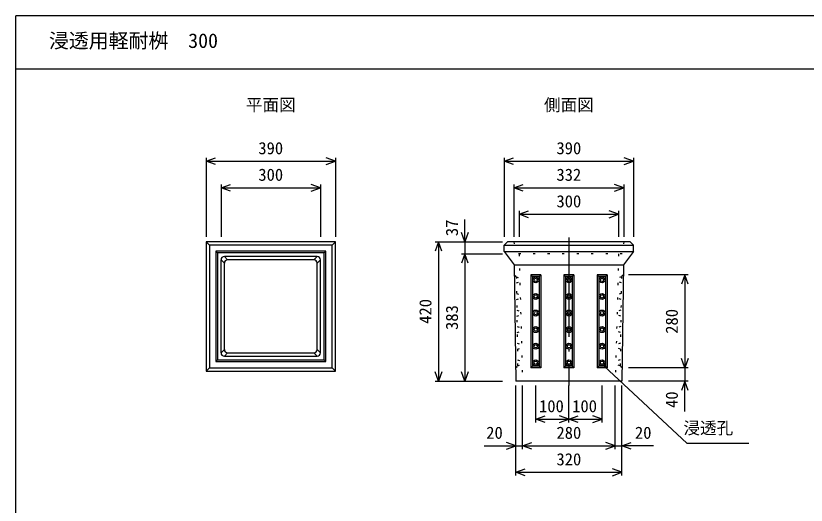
# Model space of a CAD drawing. Units: millimetres, scale not verified. Extents: x 12 to 21012, y 0 to 14850.
# Drawn here: x 2262 to 4646, y 11658 to 13133 of the extents above; entities that cross this region are included whole.
import ezdxf
from ezdxf.enums import TextEntityAlignment as Align

# ---------------------------------------------------------------- set-up
doc = ezdxf.new("R2010")
doc.units = ezdxf.units.MM
doc.header["$LTSCALE"] = 25
doc.linetypes.add('DOTTED', pattern=[1.75, 0.25, -1.5])
doc.linetypes.add('LONG_DASHED_DOTTED', pattern=[15.25, 12, -1.5, 0.25, -1.5])
for name, color, linetype, lineweight in [('CENTER', 7, 'LONG_DASHED_DOTTED', 25), ('DIM', 7, 'Continuous', 25), ('OUTLINE', 3, 'Continuous', 25), ('OUTLINE2', 4, 'DOTTED', 25), ('TXT', 7, 'Continuous', 25)]:
    doc.layers.add(name, color=color, linetype=linetype, lineweight=lineweight)
doc.styles.add('ＭＳ ゴシック', font='')
doc.styles.get('ＭＳ ゴシック').set_extended_font_data('MS Gothic')

msp = doc.modelspace()

# ---------------------------------------------------------------- linework, layer by layer
at = {"layer": 'CENTER'}
msp.add_line((3930.65, 12464.86), (3930.65, 12018.74), dxfattribs=at)
at = {"layer": 'DIM'}
for p, q in [((2836.47, 12694.45), (2864.66, 12704.71)), ((2836.47, 12704.45), (2836.47, 12466.95)), ((2836.47, 12694.45), (3226.47, 12694.45)), ((2864.66, 12684.19), (2836.47, 12694.45)), ((3226.47, 12694.45), (3198.28, 12704.71)), ((3198.28, 12684.19), (3226.47, 12694.45)), ((3226.47, 12704.45), (3226.47, 12466.95)), ((3735.65, 12694.45), (3763.84, 12704.71)), ((3735.65, 12704.45), (3735.65, 12466.95)), ((3735.65, 12694.45), (4125.65, 12694.45)), ((3763.84, 12684.19), (3735.65, 12694.45)), ((4125.65, 12694.45), (4097.46, 12704.71)), ((4097.46, 12684.19), (4125.65, 12694.45)), ((4125.65, 12704.45), (4125.65, 12466.95)), ((2881.47, 12614.45), (2909.66, 12624.71)), ((2881.47, 12624.45), (2881.47, 12466.95)), ((2881.47, 12614.45), (3181.47, 12614.45)), ((2909.66, 12604.19), (2881.47, 12614.45)), ((3181.47, 12614.45), (3153.28, 12624.71)), ((3153.28, 12604.19), (3181.47, 12614.45)), ((3181.47, 12624.45), (3181.47, 12466.95)), ((3764.65, 12614.45), (3792.84, 12624.71)), ((3764.65, 12624.45), (3764.65, 12466.95)), ((3764.65, 12614.45), (4096.65, 12614.45)), ((3792.84, 12604.19), (3764.65, 12614.45)), ((4096.65, 12614.45), (4068.46, 12624.71)), ((4068.46, 12604.19), (4096.65, 12614.45)), ((4096.65, 12624.45), (4096.65, 12466.95)), ((3780.65, 12534.45), (3808.84, 12544.71)), ((3780.65, 12544.45), (3780.65, 12466.95)), ((4080.65, 12534.45), (4052.46, 12544.71)), ((4080.65, 12544.45), (4080.65, 12466.95)), ((3617.12, 12451.95), (3617.12, 12518.98)), ((3780.65, 12534.45), (4080.65, 12534.45)), ((3808.84, 12524.19), (3780.65, 12534.45)), ((4052.46, 12524.19), (4080.65, 12534.45)), ((3617.12, 12451.95), (3606.86, 12480.14)), ((3627.38, 12480.14), (3617.12, 12451.95)), ((3537.12, 12451.95), (3526.86, 12423.76)), ((3527.12, 12451.95), (3730.65, 12451.95)), ((3537.12, 12451.95), (3537.12, 12031.95)), ((3547.38, 12423.76), (3537.12, 12451.95)), ((3617.12, 12451.95), (3617.12, 12414.95)), ((3617.12, 12414.95), (3606.86, 12386.76)), ((3607.12, 12414.95), (3730.65, 12414.95)), ((3617.12, 12414.95), (3617.12, 12031.95)), ((3627.38, 12386.76), (3617.12, 12414.95)), ((4290.21, 12351.95), (4110.21, 12351.95)), ((4280.21, 12351.95), (4269.94, 12323.76)), ((4280.21, 12351.95), (4280.21, 12071.95)), ((4290.47, 12323.76), (4280.21, 12351.95)), ((4280.21, 12071.95), (4269.94, 12100.14)), ((4290.47, 12100.14), (4280.21, 12071.95)), ((4290.21, 12071.95), (4110.21, 12071.95)), ((4280.21, 12071.95), (4280.21, 12031.95)), ((3537.12, 12031.95), (3526.86, 12060.14)), ((3547.38, 12060.14), (3537.12, 12031.95)), ((3617.12, 12031.95), (3606.86, 12060.14)), ((3627.38, 12060.14), (3617.12, 12031.95)), ((3527.12, 12031.95), (3730.65, 12031.95)), ((3770.65, 11746.95), (3770.65, 12018.74)), ((3790.65, 11826.95), (3790.65, 12018.74)), ((3830.65, 11906.95), (3830.65, 12018.74)), ((3930.65, 11906.95), (3930.65, 12018.74)), ((4030.65, 11906.95), (4030.65, 12018.74)), ((4070.65, 11826.95), (4070.65, 12018.74)), ((4090.65, 11746.95), (4090.65, 12018.74)), ((4290.21, 12031.95), (4110.21, 12031.95)), ((4280.21, 12031.95), (4269.94, 12003.76)), ((4280.21, 11940.62), (4280.21, 12031.95)), ((4290.47, 12003.76), (4280.21, 12031.95)), ((3830.65, 11916.95), (3858.84, 11927.21)), ((3930.65, 11916.95), (3902.46, 11927.21)), ((3930.65, 11916.95), (3958.84, 11927.21)), ((4030.65, 11916.95), (4002.46, 11927.21)), ((3830.65, 11916.95), (3930.65, 11916.95)), ((3858.84, 11906.69), (3830.65, 11916.95)), ((3902.46, 11906.69), (3930.65, 11916.95)), ((3930.65, 11916.95), (4030.65, 11916.95)), ((3958.84, 11906.69), (3930.65, 11916.95)), ((4002.46, 11906.69), (4030.65, 11916.95)), ((3674.97, 11836.95), (3770.65, 11836.95)), ((3770.65, 11836.95), (3742.46, 11847.21)), ((3742.46, 11826.69), (3770.65, 11836.95)), ((3770.65, 11836.95), (3790.65, 11836.95)), ((3790.65, 11836.95), (3818.84, 11847.21)), ((3790.65, 11836.95), (4070.65, 11836.95)), ((3818.84, 11826.69), (3790.65, 11836.95)), ((4070.65, 11836.95), (4042.46, 11847.21)), ((4042.46, 11826.69), (4070.65, 11836.95)), ((4070.65, 11836.95), (4090.65, 11836.95)), ((4090.65, 11836.95), (4118.84, 11847.21)), ((4186.34, 11836.95), (4090.65, 11836.95)), ((4118.84, 11826.69), (4090.65, 11836.95)), ((3770.65, 11756.95), (3798.84, 11767.21)), ((3770.65, 11756.95), (4090.65, 11756.95)), ((3798.84, 11746.69), (3770.65, 11756.95)), ((4090.65, 11756.95), (4062.46, 11767.21)), ((4062.46, 11746.69), (4090.65, 11756.95))]:
    msp.add_line(p, q, dxfattribs=at)
at = {"layer": 'OUTLINE'}
for p, q in [((3226.47, 12451.95), (2836.47, 12451.95)), ((2836.47, 12451.95), (2836.47, 12061.95)), ((2836.47, 12451.95), (2846.47, 12441.95)), ((3216.47, 12441.95), (3226.47, 12451.95)), ((3226.47, 12061.95), (3226.47, 12451.95)), ((3745.65, 12451.95), (3735.65, 12441.95)), ((4115.65, 12451.95), (3745.65, 12451.95)), ((4115.65, 12451.95), (4125.65, 12441.95)), ((3216.47, 12441.95), (2846.47, 12441.95)), ((2846.47, 12441.95), (2846.47, 12071.95)), ((3197.47, 12422.95), (2865.47, 12422.95)), ((2865.47, 12422.95), (2865.47, 12090.95)), ((2865.47, 12422.95), (2870.47, 12417.95)), ((3192.47, 12417.95), (3197.47, 12422.95)), ((3197.47, 12090.95), (3197.47, 12422.95)), ((3216.47, 12071.95), (3216.47, 12441.95)), ((3735.65, 12421.95), (3735.65, 12441.95)), ((3735.65, 12441.95), (4125.65, 12441.95)), ((3735.65, 12421.95), (4125.65, 12421.95)), ((3735.65, 12421.95), (3765.65, 12381.95)), ((4125.65, 12421.95), (4095.65, 12381.95)), ((4125.65, 12421.95), (4125.65, 12441.95)), ((3192.47, 12417.95), (2870.47, 12417.95)), ((2870.47, 12417.95), (2870.47, 12095.95)), ((2881.47, 12116.95), (2881.47, 12396.95)), ((2891.47, 12386.95), (2881.47, 12396.95)), ((3171.47, 12406.95), (2891.47, 12406.95)), ((2891.47, 12406.95), (2901.47, 12396.95)), ((3161.47, 12396.95), (2901.47, 12396.95)), ((3161.47, 12396.95), (3171.47, 12406.95)), ((3181.47, 12396.95), (3171.47, 12386.95)), ((3181.47, 12116.95), (3181.47, 12396.95)), ((3192.47, 12095.95), (3192.47, 12417.95)), ((2891.47, 12126.95), (2891.47, 12386.95)), ((3171.47, 12126.95), (3171.47, 12386.95)), ((3765.65, 12381.95), (4095.65, 12381.95)), ((3765.65, 12381.95), (3770.65, 12031.95)), ((4095.65, 12381.95), (4090.65, 12031.95)), ((3845.65, 12351.95), (3815.65, 12351.95)), ((3815.65, 12351.95), (3815.65, 12071.95)), ((3820.65, 12346.95), (3815.65, 12351.95)), ((3840.65, 12346.95), (3845.65, 12351.95)), ((3845.65, 12351.95), (3845.65, 12071.95)), ((3945.65, 12351.95), (3915.65, 12351.95)), ((3915.65, 12351.95), (3915.65, 12071.95)), ((3920.65, 12346.95), (3915.65, 12351.95)), ((3940.65, 12346.95), (3945.65, 12351.95)), ((3945.65, 12351.95), (3945.65, 12071.95)), ((4045.65, 12351.95), (4015.65, 12351.95)), ((4015.65, 12351.95), (4015.65, 12071.95)), ((4020.65, 12346.95), (4015.65, 12351.95)), ((4040.65, 12346.95), (4045.65, 12351.95)), ((4045.65, 12351.95), (4045.65, 12071.95)), ((3820.65, 12346.95), (3820.65, 12076.95)), ((3840.65, 12346.95), (3820.65, 12346.95)), ((3840.65, 12346.95), (3840.65, 12076.95)), ((3920.65, 12346.95), (3920.65, 12076.95)), ((3940.65, 12346.95), (3920.65, 12346.95)), ((3940.65, 12346.95), (3940.65, 12076.95)), ((4020.65, 12346.95), (4020.65, 12076.95)), ((4040.65, 12346.95), (4020.65, 12346.95)), ((4040.65, 12346.95), (4040.65, 12076.95)), ((2891.47, 12126.95), (2881.47, 12116.95)), ((2901.47, 12116.95), (2891.47, 12106.95)), ((2901.47, 12116.95), (3161.47, 12116.95)), ((3161.47, 12116.95), (3171.47, 12106.95)), ((3171.47, 12126.95), (3181.47, 12116.95)), ((2870.47, 12095.95), (2865.47, 12090.95)), ((2865.47, 12090.95), (3197.47, 12090.95)), ((2870.47, 12095.95), (3192.47, 12095.95)), ((2891.47, 12106.95), (3171.47, 12106.95)), ((3197.47, 12090.95), (3192.47, 12095.95)), ((2846.47, 12071.95), (2836.47, 12061.95)), ((2846.47, 12071.95), (3216.47, 12071.95)), ((3216.47, 12071.95), (3226.47, 12061.95)), ((3820.65, 12076.95), (3815.65, 12071.95)), ((3845.65, 12071.95), (3815.65, 12071.95)), ((3840.65, 12076.95), (3820.65, 12076.95)), ((3840.65, 12076.95), (3845.65, 12071.95)), ((3920.65, 12076.95), (3915.65, 12071.95)), ((3945.65, 12071.95), (3915.65, 12071.95)), ((3940.65, 12076.95), (3920.65, 12076.95)), ((3940.65, 12076.95), (3945.65, 12071.95)), ((4020.65, 12076.95), (4015.65, 12071.95)), ((4045.65, 12071.95), (4015.65, 12071.95)), ((4040.65, 12076.95), (4020.65, 12076.95)), ((4040.65, 12076.95), (4045.65, 12071.95)), ((2836.47, 12061.95), (3226.47, 12061.95)), ((4090.65, 12031.95), (3770.65, 12031.95))]:
    msp.add_line(p, q, dxfattribs=at)
for centre, radius in [((3830.65, 12336.95), 9), ((3830.65, 12336.95), 5), ((3930.65, 12336.95), 9), ((3930.65, 12336.95), 5), ((4030.65, 12336.95), 9), ((4030.65, 12336.95), 5), ((3830.65, 12286.95), 9), ((3830.65, 12286.95), 5), ((3930.65, 12286.95), 9), ((3930.65, 12286.95), 5), ((4030.65, 12286.95), 9), ((4030.65, 12286.95), 5), ((3830.65, 12236.95), 9), ((3830.65, 12236.95), 5), ((3930.65, 12236.95), 9), ((3930.65, 12236.95), 5), ((4030.65, 12236.95), 9), ((4030.65, 12236.95), 5), ((3830.65, 12186.95), 9), ((3830.65, 12186.95), 5), ((3930.65, 12186.95), 9), ((3930.65, 12186.95), 5), ((4030.65, 12186.95), 9), ((4030.65, 12186.95), 5), ((3830.65, 12136.95), 9), ((3830.65, 12136.95), 5), ((3930.65, 12136.95), 9), ((3930.65, 12136.95), 5), ((4030.65, 12136.95), 9), ((4030.65, 12136.95), 5), ((3830.65, 12086.95), 9), ((3830.65, 12086.95), 5), ((3930.65, 12086.95), 9), ((3930.65, 12086.95), 5), ((4030.65, 12086.95), 9), ((4030.65, 12086.95), 5)]:
    msp.add_circle(centre, radius, dxfattribs=at)
for centre, start, end in [((2891.47, 12396.95), 90, 180), ((2901.47, 12386.95), 90, 180), ((3161.47, 12386.95), 0, 90), ((3171.47, 12396.95), 0, 90), ((2891.47, 12116.95), 180, 270), ((2901.47, 12126.95), 180, 270), ((3161.47, 12126.95), 270, 0), ((3171.47, 12116.95), 270, 0)]:
    msp.add_arc(centre, 10, start, end, dxfattribs=at)
at = {"layer": 'OUTLINE2'}
for p, q in [((3764.65, 12451.95), (3769.65, 12414.95)), ((4096.65, 12451.95), (4091.65, 12414.95)), ((4091.65, 12414.95), (3769.65, 12414.95)), ((3780.65, 12414.95), (3790.65, 12031.95)), ((4080.65, 12414.95), (4070.65, 12031.95)), ((3766.08, 12351.95), (3772.15, 12346.95)), ((4095.22, 12351.95), (4089.15, 12346.95)), ((3772.15, 12346.95), (3776.01, 12076.95)), ((3772.17, 12345.95), (3782.56, 12341.95)), ((3772.42, 12327.95), (3782.82, 12331.95)), ((4088.88, 12327.95), (4078.48, 12331.95)), ((4089.14, 12345.95), (4078.75, 12341.95)), ((4089.15, 12346.95), (4085.29, 12076.95)), ((3772.88, 12295.95), (3783.86, 12291.95)), ((3773.14, 12277.95), (3784.12, 12281.95)), ((4088.17, 12277.95), (4077.18, 12281.95)), ((4088.42, 12295.95), (4077.44, 12291.95)), ((3773.6, 12245.95), (3785.17, 12241.95)), ((3773.85, 12227.95), (3785.43, 12231.95)), ((4087.45, 12227.95), (4075.87, 12231.95)), ((4087.71, 12245.95), (4076.14, 12241.95)), ((3774.31, 12195.95), (3786.47, 12191.95)), ((3774.57, 12177.95), (3786.74, 12181.95)), ((4086.74, 12177.95), (4074.57, 12181.95)), ((4086.99, 12195.95), (4074.83, 12191.95)), ((3775.02, 12145.95), (3787.78, 12141.95)), ((4086.28, 12145.95), (4073.52, 12141.95)), ((3775.28, 12127.95), (3788.04, 12131.95)), ((4086.02, 12127.95), (4073.26, 12131.95)), ((3775.74, 12095.95), (3789.09, 12091.95)), ((4085.57, 12095.95), (4072.22, 12091.95)), ((3770.08, 12071.95), (3776.01, 12076.95)), ((3776, 12077.95), (3789.35, 12081.95)), ((4085.31, 12077.95), (4071.96, 12081.95)), ((4091.22, 12071.95), (4085.29, 12076.95))]:
    msp.add_line(p, q, dxfattribs=at)
at = {"layer": 'TXT'}
for p, q in [((8362.5, 13132.57), (2262.5, 13132.57)), ((2262.5, 10172.57), (2262.5, 13132.57)), ((2262.5, 12972.57), (8362.5, 12972.57)), ((4036.83, 12076.75), (4286.57, 11844.5)), ((4286.57, 11844.5), (4473.76, 11844.5))]:
    msp.add_line(p, q, dxfattribs=at)

# ---------------------------------------------------------------- texts
at = {"layer": 'DIM', "style": 'ＭＳ ゴシック'}
for s, p in [('390', (2993.97, 12704.45)), ('390', (3893.15, 12704.45)), ('300', (2993.97, 12624.45)), ('332', (3893.15, 12624.45)), ('300', (3893.15, 12544.45)), ('100', (3840.6, 11927.06)), ('100', (3940.6, 11927.06)), ('20', (3681.37, 11846.95)), ('280', (3893.15, 11846.95)), ('20', (4129.93, 11846.95)), ('320', (3893.15, 11766.95))]:
    msp.add_text(s, height=36.66, dxfattribs=at).set_placement(p, align=Align.BOTTOM_LEFT)
for s, p in [('37', (3607.12, 12468.65)), ('420', (3527.12, 12204.45)), ('383', (3607.12, 12185.95)), ('280', (4270.21, 12174.45)), ('40', (4270.21, 11950.89))]:
    msp.add_text(s, height=36.66, rotation=90, dxfattribs=at).set_placement(p, align=Align.BOTTOM_LEFT)
at = {"layer": 'TXT', "style": 'ＭＳ ゴシック'}
for s, height, p in [('浸透用軽耐桝\u3000300', 43.99, (2362.5, 13022.57)), ('平面図', 36.66, (2956.47, 12834.81)), ('側面図', 36.66, (3855.65, 12834.81)), ('浸透孔', 36.66, (4276.24, 11861.18))]:
    msp.add_text(s, height=height, dxfattribs=at).set_placement(p, align=Align.BOTTOM_LEFT)

doc.saveas('drawing.dxf')
